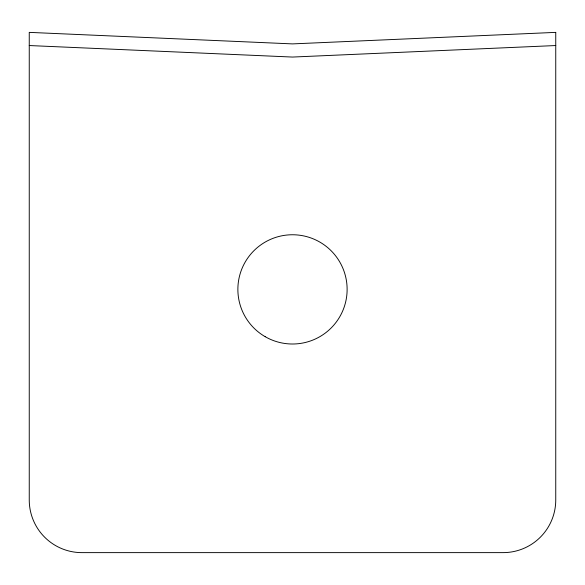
<?xml version="1.0" encoding="UTF-8"?>
<svg xmlns="http://www.w3.org/2000/svg" width="585" height="585" viewBox="0 0 585 585"><rect width="100%" height="100%" fill="white"/><g stroke="black" fill="none" stroke-linecap="round" stroke-linejoin="round"><path stroke-width="0.88" d="M555.75 45.542L292.5 57.059L29.25 45.542M555.75 32.372L292.5 43.897L29.25 32.372L29.25 499.978A52.65 52.65 0 0 0 81.9 552.628L503.1 552.628A52.65 52.65 0 0 0 555.75 499.978L555.75 32.372M265.188 336.689A54.624 54.624 0 0 0 347.124 289.378A54.624 54.624 0 0 0 265.188 242.073A54.624 54.624 0 0 0 265.188 336.689"/></g></svg>
